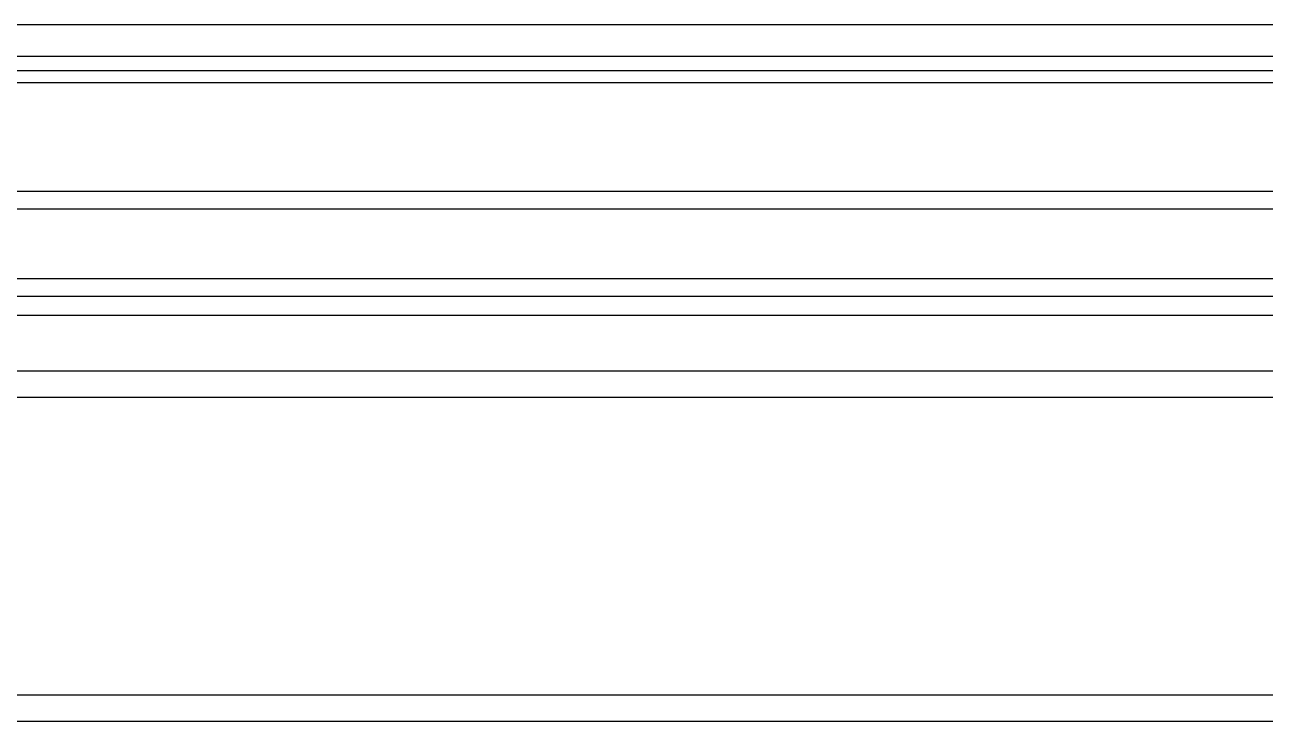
# Model space of a CAD drawing. Header units: millimetres. Extents: x -1538 to 3410, y -1646 to 2016.
# Drawn here: x 186.9 to 257.7, y -1556.6 to -1516.9 of the extents above; entities that cross this region are included whole.
import ezdxf

# ---------------------------------------------------------------- set-up
doc = ezdxf.new("R2010")
doc.units = ezdxf.units.MM
doc.header["$LTSCALE"] = 23.1
doc.layers.get('0').update_dxf_attribs({"linetype": 'CONTINUOUS'})

msp = doc.modelspace()

# ---------------------------------------------------------------- linework, layer by layer
at = {"linetype": 'Continuous'}
for p, q in [((647.034, -1516.864), (-171.766, -1516.864)), ((647.034, -1518.664), (-171.766, -1518.664)), ((-144.466, -1519.464), (581.534, -1519.464)), ((-145.175, -1520.158), (563.999, -1520.158)), ((-104.316, -1526.364), (561.473, -1526.364)), ((-104.316, -1527.364), (561.473, -1527.364)), ((561.473, -1531.364), (-104.316, -1531.364)), ((561.473, -1532.364), (-104.316, -1532.364)), ((561.473, -1533.464), (-104.316, -1533.464)), ((-159.156, -1536.614), (599.038, -1536.614)), ((-159.066, -1538.114), (598.934, -1538.114)), ((-159.066, -1555.114), (598.934, -1555.114)), ((-159.066, -1556.614), (598.934, -1556.614))]:
    msp.add_line(p, q, dxfattribs=at)

doc.saveas('drawing.dxf')
